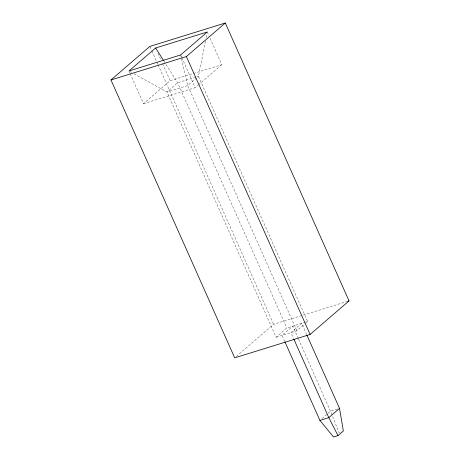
<?xml version="1.0" encoding="UTF-8"?>
<svg xmlns="http://www.w3.org/2000/svg" width="460" height="460" viewBox="0 0 460 460"><rect width="100%" height="100%" fill="white"/><g stroke="black" fill="none" stroke-linecap="round" stroke-linejoin="round"><path stroke-width="0.34" stroke-dasharray="2.3 1.72" d="M205.47 41.124L198.444 76.326L307.619 321.528L306.009 322.914M206.172 37.599L206.873 34.08M130.14 73.6L143.531 103.678L170.183 80.69L221.852 64.664L209.334 36.547M143.531 103.678L195.201 87.647L197.921 85.307M198.461 84.835L221.852 64.664M236.319 356.454L273.608 324.3L346.972 301.536M133.952 73.744L166.94 92.017L276.109 337.226L286.833 327.974L304.98 322.345M276.109 337.226L296.895 330.774L305.474 323.38M322.04 418.537L330.619 411.136L337.473 409.015M195.764 77.153L177.658 82.771L166.94 92.017L187.726 85.571L198.444 76.326L196.437 76.946M305.641 322.144L307.619 321.528M340.17 431.98L338.899 432.377L332.43 415.782M131.462 72.364L128.972 70.984L129.846 72.944M163.984 61.186L177.658 82.771L286.833 327.974M207.299 31.97L209.041 35.892M306.63 334.489L301.679 323.368L290.956 332.62L293.578 338.502M180.935 55.608L181.516 56.919M181.809 57.569L195.201 87.647M296.895 330.774L187.726 85.571L181.286 57.741M298.304 338.56L292.773 326.134L282.049 335.38L284.671 341.268M298.592 339.21L332.172 415.121M157.958 53.228L160.868 59.765M162.616 63.693L170.183 80.69M149.88 46.397L151.627 50.33M151.921 50.985L156.59 61.473M156.883 62.129L157.757 64.095M158.05 64.751L273.608 324.3M180.642 54.958L181.125 57.046"/><path stroke-width="0.69" d="M110.969 79.954L149.88 46.397L225.302 23L349.031 300.897L310.12 334.454L234.698 357.851L110.969 79.954L186.392 56.557L225.302 23M155.63 47.995L128.972 70.984L180.642 54.958L207.299 31.97L155.63 47.995L163.605 60.588M306.918 335.139L339.526 408.376L328.802 417.622L319.895 420.388L284.958 341.918M319.895 420.388L333.534 437L337.991 435.62L343.35 430.997L339.526 408.376M347.656 301.323L349.031 300.897M337.991 435.62L328.802 417.622L293.871 339.158M186.392 56.557L310.12 334.454"/></g></svg>
